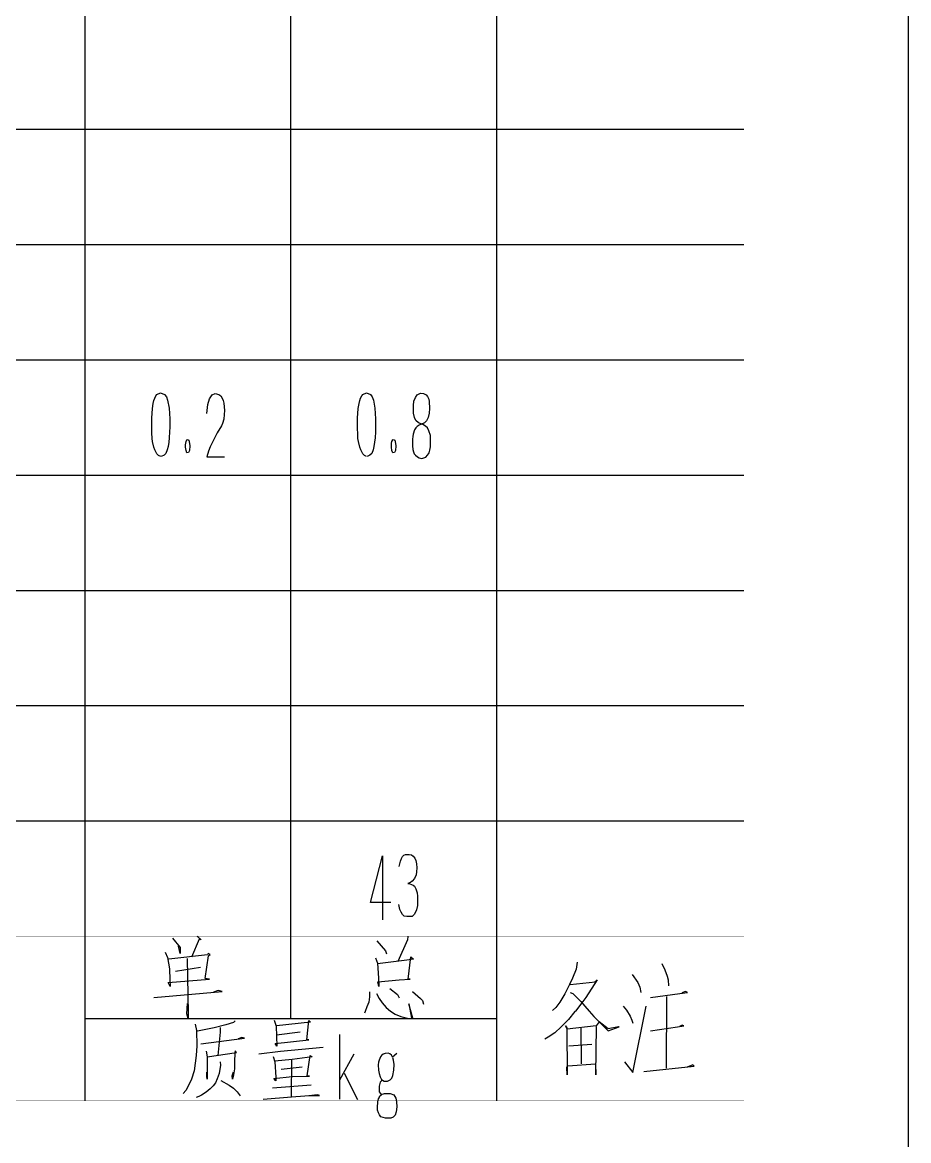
# Model space of a CAD drawing. Extents: x 0 to 2376, y 0 to 3364.
# Drawn here: x 2160.8 to 2376, y 270.3 to 542 of the extents above; entities that cross this region are included whole.
import ezdxf

# ---------------------------------------------------------------- set-up
doc = ezdxf.new("R2010")
doc.units = 0
doc.header["$MEASUREMENT"] = 0
for name, color, linetype in [('6', 7, 'Continuous'), ('8', 7, 'Continuous'), ('9', 7, 'Continuous')]:
    doc.layers.add(name, color=color, linetype=linetype)

# ---------------------------------------------------------------- blocks, each defined once
blk = doc.blocks.new('BLKENT83')
at = {"layer": '8', "color": 15, "linetype": 'Continuous'}
blk.add_line((2376, 0), (2376, 3364), dxfattribs=at)
at = {"layer": '8', "color": 7, "linetype": 'Continuous', "const_width": 0.03}
blk.add_lwpolyline([(2336, 40), (2336, 3324)], dxfattribs=at)
blk = doc.blocks.new('BLKENT202')
at = {"layer": '9', "color": 2, "linetype": 'Continuous'}
for p, q in [((2253.12, 339.36), (2253.43, 339.68)), ((2253.43, 339.68), (2253.8, 339.84)), ((2253.8, 339.84), (2254.69, 339.84)), ((2254.69, 339.84), (2255.24, 339.76)), ((2255.24, 339.76), (2255.71, 339.44)), ((2245.3, 328.16), (2248.23, 339.52)), ((2248.23, 339.52), (2248.23, 324)), ((2252.31, 336.96), (2252.46, 337.6)), ((2252.46, 337.6), (2252.62, 338.24)), ((2252.62, 338.24), (2252.88, 338.88)), ((2252.88, 338.88), (2253.12, 339.36)), ((2255.71, 339.44), (2256.07, 338.96)), ((2256.07, 338.96), (2256.33, 338.4)), ((2256.33, 338.4), (2256.52, 337.6)), ((2256.52, 337.6), (2256.59, 336.64)), ((2256.41, 334.88), (2255.99, 334)), ((2256.52, 335.6), (2256.41, 334.88)), ((2256.59, 336.64), (2256.52, 335.6)), ((2255, 333.04), (2254.42, 332.8)), ((2254.42, 332.8), (2254.9, 332.72)), ((2254.9, 332.72), (2255.65, 332.4)), ((2255.47, 333.36), (2255, 333.04)), ((2255.99, 334), (2255.47, 333.36)), ((2255.65, 332.4), (2256.02, 332.16)), ((2256.02, 332.16), (2256.36, 331.52)), ((2256.36, 331.52), (2256.65, 330.56)), ((2256.65, 330.56), (2256.73, 329.68)), ((2256.73, 329.68), (2256.73, 328.16)), ((2250.24, 328.16), (2245.3, 328.16)), ((2252.46, 326.48), (2252.2, 327.68)), ((2252.73, 325.84), (2252.46, 326.48)), ((2256.52, 326.4), (2256.28, 325.84)), ((2256.7, 327.44), (2256.52, 326.4)), ((2256.73, 328.16), (2256.7, 327.44)), ((2253.12, 325.28), (2252.73, 325.84)), ((2253.51, 324.88), (2253.12, 325.28)), ((2254.11, 324.8), (2253.51, 324.88)), ((2255.47, 324.8), (2254.11, 324.8)), ((2255.92, 325.28), (2255.47, 324.8)), ((2256.28, 325.84), (2255.92, 325.28))]:
    blk.add_line(p, q, dxfattribs=at)
blk = doc.blocks.new('BLKENT206')
at = {"layer": '9', "color": 2, "linetype": 'Continuous'}
for p, q in [((2192.91, 450.72), (2193.2, 451.28)), ((2193.2, 451.28), (2193.46, 451.6)), ((2193.46, 451.6), (2194.35, 452)), ((2194.35, 452), (2195.29, 451.6)), ((2195.29, 451.6), (2195.76, 451.04)), ((2195.76, 451.04), (2196.05, 450.16)), ((2206.24, 450.48), (2206.84, 451.52)), ((2206.84, 451.52), (2207.6, 451.84)), ((2207.6, 451.84), (2208.49, 451.6)), ((2208.49, 451.6), (2208.96, 451.28)), ((2208.96, 451.28), (2209.3, 450.72)), ((2242.91, 450.72), (2243.2, 451.28)), ((2243.2, 451.28), (2243.46, 451.6)), ((2243.46, 451.6), (2244.35, 452)), ((2244.35, 452), (2245.29, 451.6)), ((2245.29, 451.6), (2245.76, 451.04)), ((2245.76, 451.04), (2246.05, 450.16)), ((2256.22, 450.88), (2256.69, 451.52)), ((2256.69, 451.52), (2257.42, 451.92)), ((2257.42, 451.92), (2258.2, 451.84)), ((2258.2, 451.84), (2258.86, 451.52)), ((2258.86, 451.52), (2259.17, 451.12)), ((2259.17, 451.12), (2259.46, 450.4)), ((2192.36, 448.16), (2192.54, 449.36)), ((2192.54, 449.36), (2192.73, 450.08)), ((2192.73, 450.08), (2192.91, 450.72)), ((2196.05, 450.16), (2196.41, 448.24)), ((2196.41, 448.24), (2196.57, 445.68)), ((2205.56, 446.96), (2205.82, 449.12)), ((2205.82, 449.12), (2206.24, 450.48)), ((2209.3, 450.72), (2209.54, 450.08)), ((2209.54, 450.08), (2209.69, 449.44)), ((2209.69, 449.44), (2209.88, 447.68)), ((2242.36, 448.16), (2242.54, 449.36)), ((2242.54, 449.36), (2242.73, 450.08)), ((2242.73, 450.08), (2242.91, 450.72)), ((2246.05, 450.16), (2246.41, 448.24)), ((2246.41, 448.24), (2246.57, 445.68)), ((2255.72, 448.88), (2255.85, 449.92)), ((2255.72, 448.32), (2255.72, 448.88)), ((2255.77, 447.04), (2255.72, 448.32)), ((2255.85, 449.92), (2256.22, 450.88)), ((2259.46, 450.4), (2259.59, 449.84)), ((2259.59, 449.84), (2259.67, 448.16)), ((2192.2, 445.84), (2192.36, 448.16)), ((2192.2, 443.04), (2192.2, 445.84)), ((2196.57, 445.68), (2196.57, 443.6)), ((2209.72, 445.6), (2209.41, 444.56)), ((2209.82, 446.72), (2209.72, 445.6)), ((2209.88, 447.68), (2209.82, 446.72)), ((2242.2, 445.84), (2242.36, 448.16)), ((2242.2, 443.04), (2242.2, 445.84)), ((2246.57, 445.68), (2246.57, 443.6)), ((2255.98, 446), (2255.77, 447.04)), ((2256.35, 445.28), (2255.98, 446)), ((2259.35, 446), (2258.93, 445.2)), ((2259.59, 447.04), (2259.35, 446)), ((2259.67, 448.16), (2259.59, 447.04)), ((2192.23, 442.24), (2192.2, 443.04)), ((2196.57, 443.6), (2196.54, 442.48)), ((2209.12, 444), (2208.12, 442.24)), ((2209.41, 444.56), (2209.12, 444)), ((2242.23, 442.24), (2242.2, 443.04)), ((2246.57, 443.6), (2246.54, 442.48)), ((2255.98, 442.96), (2255.69, 441.92)), ((2256.35, 443.44), (2255.98, 442.96)), ((2256.95, 444.72), (2256.35, 445.28)), ((2256.61, 443.76), (2256.35, 443.44)), ((2257.1, 444.16), (2256.61, 443.76)), ((2257.63, 444.48), (2256.95, 444.72)), ((2258.07, 444.56), (2257.1, 444.16)), ((2258.7, 443.84), (2257.81, 444.48)), ((2258.44, 444.72), (2258.07, 444.56)), ((2258.93, 445.2), (2258.44, 444.72)), ((2259.17, 443.44), (2258.7, 443.84)), ((2259.48, 442.72), (2259.17, 443.44)), ((2192.28, 440.88), (2192.23, 442.24)), ((2192.41, 440.16), (2192.28, 440.88)), ((2192.73, 438.8), (2192.41, 440.16)), ((2196.44, 441.04), (2196.31, 440)), ((2196.54, 442.48), (2196.44, 441.04)), ((2200.44, 439.76), (2200.52, 440.16)), ((2200.52, 440.16), (2200.73, 440.56)), ((2200.73, 440.56), (2200.86, 440.64)), ((2200.91, 440.64), (2201.2, 440.48)), ((2201.2, 440.48), (2201.38, 439.68)), ((2207.08, 440.32), (2206.37, 438.88)), ((2208.12, 442.24), (2207.08, 440.32)), ((2242.28, 440.88), (2242.23, 442.24)), ((2242.41, 440.16), (2242.28, 440.88)), ((2242.73, 438.8), (2242.41, 440.16)), ((2246.44, 441.04), (2246.31, 440)), ((2246.54, 442.48), (2246.44, 441.04)), ((2250.44, 439.76), (2250.52, 440.16)), ((2250.52, 440.16), (2250.73, 440.56)), ((2250.73, 440.56), (2250.86, 440.64)), ((2250.91, 440.64), (2251.2, 440.48)), ((2251.2, 440.48), (2251.38, 439.68)), ((2255.56, 441.36), (2255.48, 440.72)), ((2255.48, 440.72), (2255.48, 440)), ((2255.69, 441.92), (2255.56, 441.36)), ((2259.85, 441.6), (2259.48, 442.72)), ((2259.9, 440.88), (2259.85, 441.6)), ((2259.9, 439.84), (2259.9, 440.88)), ((2192.93, 438.16), (2192.73, 438.8)), ((2193.46, 437.2), (2192.93, 438.16)), ((2195.94, 438.16), (2195.63, 437.28)), ((2196.15, 438.96), (2195.94, 438.16)), ((2196.31, 440), (2196.15, 438.96)), ((2200.39, 439.36), (2200.44, 439.76)), ((2200.39, 438.8), (2200.39, 439.36)), ((2200.52, 438), (2200.39, 438.8)), ((2200.75, 437.44), (2200.52, 438)), ((2201.12, 437.52), (2200.75, 437.44)), ((2201.35, 438), (2201.12, 437.52)), ((2201.43, 439.12), (2201.35, 438)), ((2201.38, 439.68), (2201.43, 439.12)), ((2205.98, 437.84), (2205.56, 436.4)), ((2206.37, 438.88), (2205.98, 437.84)), ((2242.93, 438.16), (2242.73, 438.8)), ((2243.46, 437.2), (2242.93, 438.16)), ((2245.94, 438.16), (2245.63, 437.28)), ((2246.15, 438.96), (2245.94, 438.16)), ((2246.31, 440), (2246.15, 438.96)), ((2250.39, 439.36), (2250.44, 439.76)), ((2250.39, 438.8), (2250.39, 439.36)), ((2250.52, 438), (2250.39, 438.8)), ((2250.75, 437.44), (2250.52, 438)), ((2251.12, 437.52), (2250.75, 437.44)), ((2251.35, 438), (2251.12, 437.52)), ((2251.43, 439.12), (2251.35, 438)), ((2251.38, 439.68), (2251.43, 439.12)), ((2255.48, 440), (2255.51, 439.12)), ((2255.51, 439.12), (2255.61, 438.24)), ((2255.61, 438.24), (2255.77, 437.68)), ((2255.77, 437.68), (2255.95, 437.2)), ((2259.43, 437.12), (2259.56, 437.44)), ((2259.56, 437.44), (2259.75, 438.08)), ((2259.75, 438.08), (2259.9, 438.88)), ((2259.9, 438.88), (2259.9, 439.84)), ((2193.85, 436.72), (2193.46, 437.2)), ((2194.37, 436.48), (2193.85, 436.72)), ((2195.18, 436.8), (2194.48, 436.48)), ((2195.63, 437.28), (2195.18, 436.8)), ((2205.56, 436.4), (2209.88, 436.4)), ((2243.85, 436.72), (2243.46, 437.2)), ((2244.37, 436.48), (2243.85, 436.72)), ((2245.18, 436.8), (2244.48, 436.48)), ((2245.63, 437.28), (2245.18, 436.8)), ((2255.95, 437.2), (2256.27, 436.8)), ((2256.27, 436.8), (2256.71, 436.4)), ((2256.71, 436.4), (2257.16, 436.16)), ((2257.16, 436.16), (2257.76, 436)), ((2257.76, 436), (2258.49, 436.24)), ((2258.49, 436.24), (2258.78, 436.32)), ((2258.78, 436.32), (2259.17, 436.8)), ((2259.17, 436.8), (2259.43, 437.12))]:
    blk.add_line(p, q, dxfattribs=at)
blk = doc.blocks.new('BLKENT201')
at = {"layer": '9'}
for name in ['BLKENT206', 'BLKENT202']:
    blk.add_blockref(name, (0, 0), dxfattribs=at)
blk = doc.blocks.new('BLKENT184')
at = {"layer": '9', "color": 1, "linetype": 'Continuous'}
for p, q in [((2176, 280), (2176, 1664)), ((2226, 300), (2226, 1664)), ((2276, 280), (2276, 1664)), ((1616, 516), (2336, 516)), ((1616, 488), (2336, 488)), ((1616, 460), (2336, 460)), ((1616, 432), (2336, 432)), ((1616, 404), (2336, 404)), ((1616, 376), (2336, 376)), ((1616, 348), (2336, 348)), ((2176, 300), (2276, 300))]:
    blk.add_line(p, q, dxfattribs=at)
at = {"layer": '9', "color": 2, "linetype": 'Continuous'}
for p, q in [((2197.23, 319.529), (2199.06, 317.255)), ((2203.67, 319.294), (2201.84, 314.902)), ((2203.23, 320), (2204.18, 319.137)), ((2204.18, 319.137), (2203.67, 319.294)), ((2246.86, 318.902), (2248.99, 316.471)), ((2254.33, 319.137), (2251.92, 313.882)), ((2254.4, 319.922), (2254.33, 319.137)), ((2195.47, 316.157), (2196.06, 314.824)), ((2205.72, 315.451), (2196.35, 314.431)), ((2199.13, 315.765), (2198.69, 317.569)), ((2199.06, 317.255), (2199.13, 315.765)), ((2205.14, 309.725), (2205.94, 315.216)), ((2205.87, 315.765), (2205.72, 315.451)), ((2206.38, 315.529), (2205.87, 315.765)), ((2205.94, 315.216), (2206.38, 315.529)), ((2248.99, 316.471), (2249.21, 315.686)), ((2196.06, 314.824), (2196.5, 312.078)), ((2197.96, 311.529), (2204.04, 312.471)), ((2200.82, 314.588), (2200.96, 305.647)), ((2246.57, 314.745), (2247.01, 313.412)), ((2254.18, 314.196), (2247.01, 313.255)), ((2247.01, 313.412), (2247.23, 309.804)), ((2255.72, 314.431), (2254.18, 314.196)), ((2254.48, 309.569), (2255.14, 314.98)), ((2255.14, 314.98), (2255.72, 314.431)), ((2295.53, 313.671), (2295.24, 312.024)), ((2316.03, 313.341), (2316.83, 311.804)), ((2196.5, 312.078), (2196.57, 309.412)), ((2206.23, 309.569), (2205.14, 309.725)), ((2247.23, 309.804), (2247.38, 307.765)), ((2294.36, 309.827), (2293.63, 308.29)), ((2295.24, 312.024), (2294.36, 309.827)), ((2308.85, 310.706), (2310.25, 308.729)), ((2316.83, 311.804), (2317.35, 310.267)), ((2317.35, 310.267), (2317.64, 309.388)), ((2196.21, 308.784), (2206.23, 309.569)), ((2196.64, 307.765), (2196.21, 308.784)), ((2196.57, 309.412), (2196.64, 307.765)), ((2247.08, 308.941), (2252.28, 309.412)), ((2247.38, 307.765), (2247.08, 308.941)), ((2250.01, 307.294), (2251.84, 305.804)), ((2252.28, 309.412), (2254.99, 309.569)), ((2254.99, 309.569), (2254.48, 309.569)), ((2293.63, 308.29), (2292.53, 305.984)), ((2293.78, 308.29), (2299.92, 308.949)), ((2300.36, 309.388), (2297.58, 305.106)), ((2299.78, 308.949), (2300.36, 309.388)), ((2299.92, 308.949), (2299.78, 308.949)), ((2310.25, 308.729), (2310.76, 307.631)), ((2310.76, 307.631), (2310.98, 306.314)), ((2317.64, 309.388), (2317.71, 307.961)), ((2192.69, 305.098), (2209.31, 306.588)), ((2200.96, 305.647), (2201.04, 301.333)), ((2208.36, 306.824), (2207.19, 306.431)), ((2209.31, 306.588), (2208.36, 306.824)), ((2245.11, 305.255), (2244.89, 304)), ((2245.11, 306.51), (2245.11, 305.255)), ((2246.79, 306.118), (2247.45, 304.863)), ((2247.45, 304.863), (2248.18, 303.843)), ((2251.84, 305.804), (2252.06, 305.49)), ((2252.06, 305.49), (2252.28, 305.02)), ((2255.5, 306.588), (2257.48, 304.863)), ((2257.48, 304.863), (2257.92, 304.392)), ((2257.92, 304.392), (2258.21, 303.451)), ((2292.53, 305.984), (2291.29, 304.008)), ((2293.78, 306.314), (2294.43, 306.094)), ((2294.43, 306.094), (2296.41, 304.118)), ((2297.58, 305.106), (2296.63, 303.788)), ((2313.32, 305.106), (2320.42, 306.094)), ((2317.2, 305.326), (2317.13, 287.976)), ((2320.42, 306.094), (2322.32, 306.314)), ((2321.81, 306.533), (2320.93, 306.204)), ((2322.32, 306.314), (2321.81, 306.533)), ((2200.74, 301.176), (2200.89, 303.686)), ((2244.01, 301.725), (2243.86, 301.333)), ((2244.45, 302.824), (2244.01, 301.725)), ((2244.89, 304), (2244.45, 302.824)), ((2248.18, 303.843), (2249.13, 302.667)), ((2249.13, 302.667), (2250.16, 301.804)), ((2250.16, 301.804), (2251.33, 301.02)), ((2255.58, 300.078), (2254.62, 303.608)), ((2254.62, 303.608), (2255.28, 300.078)), ((2290.33, 302.69), (2289.53, 301.922)), ((2291.29, 304.008), (2290.33, 302.69)), ((2294.95, 301.702), (2293.41, 299.725)), ((2295.09, 301.812), (2294.95, 301.702)), ((2296.63, 303.788), (2295.09, 301.812)), ((2296.41, 304.118), (2297.36, 303.02)), ((2297.36, 303.02), (2298.39, 301.812)), ((2298.39, 301.812), (2299.56, 300.494)), ((2306.66, 303.02), (2307.46, 302.031)), ((2307.46, 302.031), (2308.34, 300.604)), ((2309, 286.878), (2312.3, 303.02)), ((2201.04, 300), (2200.74, 301.176)), ((2201.04, 301.333), (2201.04, 300)), ((2212.05, 299.059), (2210.15, 298.431)), ((2212.49, 299.451), (2212.05, 299.059)), ((2221.94, 299.608), (2222.38, 298.118)), ((2230.72, 299.137), (2222.45, 298.196)), ((2229.84, 294.824), (2230.36, 299.529)), ((2230.36, 299.529), (2230.72, 299.137)), ((2251.33, 301.02), (2252.72, 300.471)), ((2252.72, 300.471), (2254.62, 300)), ((2254.62, 300), (2255.58, 300.078)), ((2255.28, 300.078), (2255.43, 300.078)), ((2293.41, 299.725), (2291.58, 297.969)), ((2299.56, 300.494), (2303, 296.98)), ((2300.88, 299.176), (2300.14, 298.188)), ((2303, 297.529), (2300.88, 299.176)), ((2308.34, 300.604), (2308.78, 299.616)), ((2308.78, 299.616), (2309, 298.847)), ((2202.76, 298.667), (2203.05, 297.098)), ((2203.05, 297.098), (2203.12, 293.333)), ((2207.37, 297.725), (2203.27, 296.941)), ((2210.15, 298.431), (2207.37, 297.725)), ((2208.83, 296.706), (2208.25, 291.059)), ((2208.83, 297.804), (2208.83, 296.706)), ((2222.38, 298.118), (2222.6, 293.255)), ((2222.45, 296.078), (2228.23, 296.784)), ((2237.82, 296.08), (2237.82, 280.4)), ((2290.11, 296.541), (2288.5, 295.443)), ((2291.58, 297.969), (2290.11, 296.541)), ((2293.04, 297.42), (2292.68, 298.188)), ((2292.68, 298.188), (2292.97, 297.749)), ((2292.97, 297.749), (2293.04, 286.329)), ((2300.14, 298.188), (2293.04, 297.42)), ((2296.41, 297.859), (2296.48, 288.965)), ((2300, 286.329), (2300.22, 298.078)), ((2303, 296.98), (2305.71, 297.969)), ((2305.56, 297.969), (2303, 297.529)), ((2305.71, 297.969), (2305.56, 297.969)), ((2313.32, 296.98), (2319.91, 297.969)), ((2319.91, 297.969), (2321.37, 298.188)), ((2321.01, 298.408), (2320.35, 298.078)), ((2321.37, 298.188), (2321.01, 298.408)), ((2204.15, 293.882), (2214.69, 295.216)), ((2214.1, 295.373), (2213.15, 295.059)), ((2214.69, 295.216), (2214.1, 295.373)), ((2222.16, 293.961), (2230.36, 294.824)), ((2222.6, 293.255), (2222.16, 293.961)), ((2230.36, 294.824), (2229.84, 294.824)), ((2288.5, 295.443), (2287.63, 295.004)), ((2293.48, 293.357), (2299.05, 293.796)), ((2202.98, 291.059), (2202.76, 289.176)), ((2203.12, 293.333), (2202.98, 291.059)), ((2205.39, 292.078), (2205.69, 290.667)), ((2205.69, 290.667), (2212.79, 291.765)), ((2205.69, 290.667), (2205.69, 285.255)), ((2212.42, 292.157), (2212.27, 290.039)), ((2212.79, 291.765), (2212.42, 292.157)), ((2218.2, 291.451), (2223.47, 292.078)), ((2221.72, 290.745), (2222.08, 289.49)), ((2223.47, 292.078), (2233.8, 293.02)), ((2231.16, 290.667), (2226.26, 290.039)), ((2229.92, 286.118), (2230.65, 290.98)), ((2230.65, 290.98), (2231.16, 290.667)), ((2241.3, 291.36), (2237.82, 285.04)), ((2247.74, 290.72), (2247.41, 289.92)), ((2247.96, 291.04), (2247.74, 290.72)), ((2248.4, 291.36), (2247.96, 291.04)), ((2248.84, 291.52), (2248.4, 291.36)), ((2249.61, 291.6), (2248.84, 291.52)), ((2250.01, 291.44), (2249.61, 291.6)), ((2250.41, 291.12), (2250.01, 291.44)), ((2250.67, 290.64), (2250.41, 291.12)), ((2251.73, 291.52), (2250.67, 290.64)), ((2202.76, 289.176), (2202.47, 287.294)), ((2208.91, 288.706), (2208.54, 286.667)), ((2208.83, 289.49), (2208.91, 288.706)), ((2212.27, 290.039), (2212.27, 287.765)), ((2226.26, 290.039), (2222.08, 289.647)), ((2222.08, 289.49), (2222.3, 285.725)), ((2223.62, 287.686), (2228.75, 288.235)), ((2226.11, 290.039), (2226.04, 280.941)), ((2247.27, 289.36), (2247.19, 288.72)), ((2247.19, 288.72), (2247.27, 287.44)), ((2247.41, 289.92), (2247.27, 289.36)), ((2250.93, 289.92), (2250.74, 290.48)), ((2251.04, 288.8), (2250.93, 289.92)), ((2251, 287.44), (2251.04, 288.8)), ((2292.97, 288.196), (2293.12, 288.525)), ((2293.04, 286.329), (2292.97, 288.196)), ((2293.12, 288.525), (2293.26, 288.525)), ((2293.26, 288.525), (2299.92, 288.965)), ((2299.92, 288.965), (2300, 286.329)), ((2307.02, 289.514), (2309, 286.878)), ((2311.71, 287.098), (2323.93, 288.416)), ((2323.57, 288.745), (2322.18, 288.196)), ((2323.93, 288.416), (2323.57, 288.745)), ((2201.88, 285.255), (2201.15, 283.765)), ((2202.47, 287.294), (2201.88, 285.255)), ((2205.54, 286.039), (2205.61, 286.98)), ((2205.69, 285.255), (2205.54, 286.039)), ((2208.1, 285.333), (2207.66, 284.392)), ((2208.54, 286.667), (2208.1, 285.333)), ((2211.76, 286.118), (2212.05, 287.059)), ((2211.84, 285.255), (2211.76, 286.118)), ((2212.05, 286.353), (2211.84, 285.255)), ((2212.27, 287.765), (2212.05, 286.353)), ((2221.86, 285.412), (2226.33, 285.882)), ((2222.3, 284.863), (2221.86, 285.412)), ((2222.3, 285.725), (2222.3, 284.863)), ((2226.33, 285.882), (2230.5, 286.039)), ((2230.5, 286.039), (2229.92, 286.118)), ((2238.92, 286.72), (2242.18, 280.32)), ((2247.27, 287.44), (2247.41, 286.64)), ((2247.41, 286.64), (2247.7, 285.84)), ((2247.7, 285.84), (2248, 285.2)), ((2250.08, 285.12), (2250.49, 285.52)), ((2250.49, 285.52), (2250.78, 286.16)), ((2250.78, 286.16), (2251, 287.44)), ((2200.49, 282.51), (2199.83, 281.804)), ((2201.15, 283.765), (2200.49, 282.51)), ((2206.42, 282.902), (2205.39, 282.118)), ((2207.08, 283.686), (2206.42, 282.902)), ((2207.66, 284.392), (2207.08, 283.686)), ((2208.98, 284.941), (2211.03, 283.843)), ((2211.03, 283.843), (2212.05, 283.059)), ((2212.05, 283.059), (2212.93, 282.196)), ((2221.5, 283.137), (2230.87, 283.922)), ((2247.7, 284.56), (2247.41, 283.6)), ((2247.41, 283.6), (2247.41, 282.96)), ((2247.41, 282.96), (2247.45, 282.16)), ((2248.14, 285.04), (2247.7, 284.56)), ((2248, 285.2), (2248.62, 284.8)), ((2248.62, 284.8), (2249.46, 284.8)), ((2249.46, 284.8), (2250.08, 285.12)), ((2203.64, 281.098), (2202.98, 280.784)), ((2204.3, 281.412), (2203.64, 281.098)), ((2205.39, 282.118), (2204.3, 281.412)), ((2212.93, 282.196), (2213.67, 281.255)), ((2219.23, 280.392), (2226.11, 280.941)), ((2226.11, 280.941), (2229.4, 281.255)), ((2229.4, 281.255), (2232.92, 281.333)), ((2232.48, 281.49), (2230.36, 281.255)), ((2232.92, 281.333), (2232.48, 281.49)), ((2247.08, 279.76), (2247.23, 280.48)), ((2247.23, 280.48), (2247.41, 280.72)), ((2247.41, 280.72), (2247.59, 281.2)), ((2247.45, 282.16), (2247.92, 281.52)), ((2247.59, 281.2), (2247.96, 281.44)), ((2247.92, 281.52), (2248.73, 281.76)), ((2248.73, 281.76), (2250.08, 281.76)), ((2250.08, 281.76), (2251, 281.44)), ((2251, 281.44), (2251.47, 280.64)), ((2251.47, 280.64), (2251.66, 279.76)), ((2247.01, 278.4), (2247.08, 279.76)), ((2247.05, 277.76), (2247.01, 278.4)), ((2247.27, 277.12), (2247.05, 277.76)), ((2247.52, 276.64), (2247.27, 277.12)), ((2251.58, 277.36), (2251.29, 276.56)), ((2251.69, 278.56), (2251.58, 277.36)), ((2251.66, 279.76), (2251.69, 278.56)), ((2247.85, 276.16), (2247.52, 276.64)), ((2248.95, 275.76), (2247.85, 276.16)), ((2250.27, 275.76), (2248.95, 275.76)), ((2250.82, 276.08), (2250.27, 275.76)), ((2251.29, 276.56), (2250.82, 276.08))]:
    blk.add_line(p, q, dxfattribs=at)
at = {"layer": '9', "color": 7, "linetype": 'Continuous', "const_width": 0.03}
for points in [[(2336, 280), (2336, 1664)], [(1616, 320), (2336, 320)]]:
    blk.add_lwpolyline(points, dxfattribs=at)
at = {"layer": '9'}
blk.add_blockref('BLKENT201', (0, 0), dxfattribs=at)

msp = doc.modelspace()

# ---------------------------------------------------------------- linework, layer by layer
at = {"layer": '6', "const_width": 0.03}
msp.add_lwpolyline([(1616, 280), (2336, 280)], dxfattribs=at)

# ---------------------------------------------------------------- block references
at = {"layer": '6'}
for name in ['BLKENT83', 'BLKENT184']:
    msp.add_blockref(name, (0, 0), dxfattribs=at)

doc.saveas('drawing.dxf')
